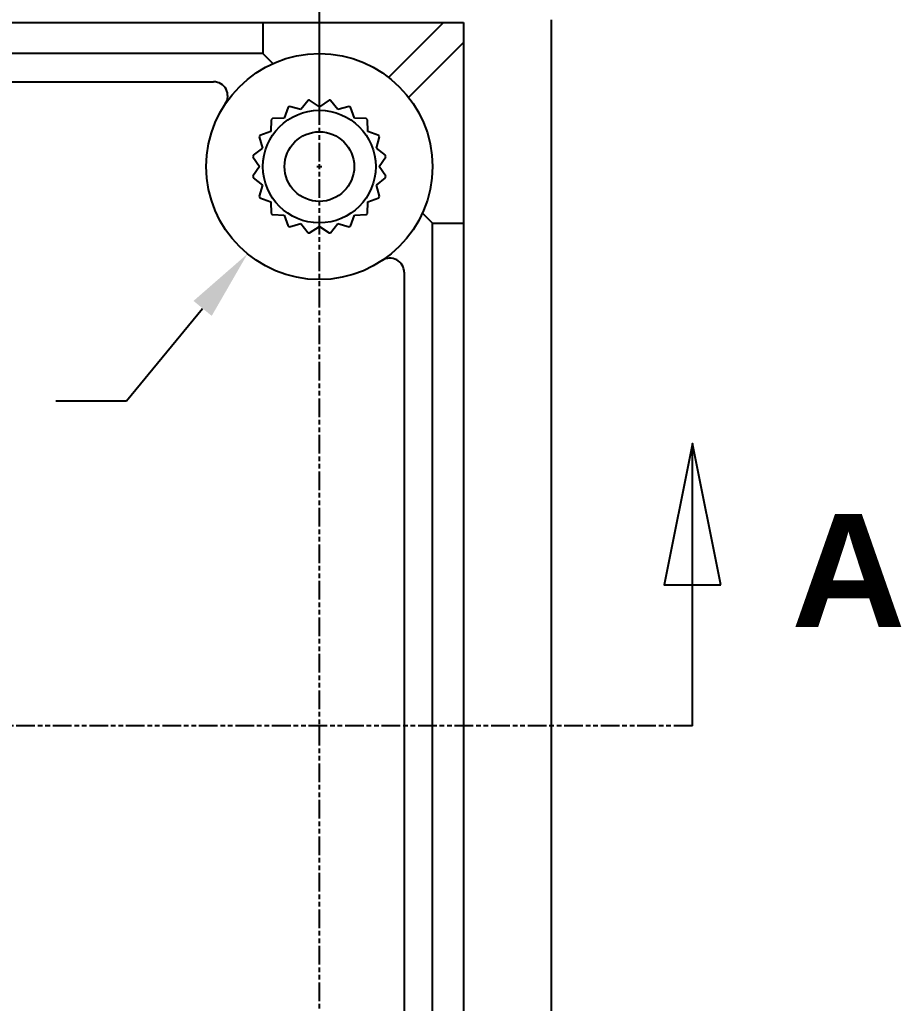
# Model space of a CAD drawing. Extents: x 13 to 546, y 6 to 425.
# Drawn here: x 191.65 to 222.84, y 351.57 to 386.38 of the extents above; entities that cross this region are included whole.
import ezdxf

# ---------------------------------------------------------------- set-up
doc = ezdxf.new("R2010")
doc.units = 0
doc.linetypes.add('DOUBLE_DASH_CHAIN', pattern=[1.2403, 0.6614, -0.0827, 0.1654, -0.0827, 0.1654, -0.0827])
doc.layers.get('DEFPOINTS').update_dxf_attribs({"linetype": 'CONTINUOUS'})
for name, color, linetype in [('DIMENSION__ANSI_', 7, 'CONTINUOUS'), ('SECTION_LINE__ANSI_', 7, 'DOUBLE_DASH_CHAIN'), ('VISIBLE__ANSI_', 7, 'CONTINUOUS')]:
    doc.layers.add(name, color=color, linetype=linetype)
doc.styles.add('NOTE_TEXT__ANSI_', font='ARIAL.TTF')
doc.styles.add('TEXT_STYLE62', font='ARIALBD.TTF')
doc.dimstyles.get("Standard").update_dxf_attribs({"dimtxt": 2.5, "dimasz": 2.5, "dimexe": 1.25, "dimexo": 0.625, "dimtad": 1, "dimcen": 2.5, "dimazin": 3, "dimtfac": 1, "dimtmove": 0, "dimatfit": 3})

# ---------------------------------------------------------------- blocks, each defined once
blk = doc.blocks.new('2DTRANSSECTION0')
at = {"layer": 'SECTION_LINE__ANSI_', "linetype": 'CONTINUOUS'}
for p, q in [((215.453, 371.384), (214.453, 366.384)), ((215.453, 366.384), (215.453, 371.384)), ((216.453, 366.384), (215.453, 371.384)), ((214.453, 366.384), (216.453, 366.384)), ((215.453, 361.384), (215.453, 366.384))]:
    blk.add_line(p, q, dxfattribs=at)
at = {"layer": 'SECTION_LINE__ANSI_', "linetype": 'DOUBLE_DASH_CHAIN'}
blk.add_line((215.453, 361.384), (124.453, 361.384), dxfattribs=at)
at = {"layer": 'SECTION_LINE__ANSI_'}
blk.add_line((215.453, 361.384), (214.033, 361.384), dxfattribs=at)
at = {"layer": 'SECTION_LINE__ANSI_', "linetype": 'CONTINUOUS', "flags": 128}
blk.add_lwpolyline([(216.453, 366.384), (215.453, 371.384), (214.453, 366.384), (216.453, 366.384)], dxfattribs=at)
at = {"layer": 'SECTION_LINE__ANSI_'}
blk.add_solid([(216.453, 366.384), (215.453, 371.384), (214.453, 366.384), (216.453, 366.384)], dxfattribs=at)
at = {"layer": 'SECTION_LINE__ANSI_', "linetype": 'CONTINUOUS', "style": 'TEXT_STYLE62'}
blk.add_text('A', height=4, dxfattribs=at).set_placement((218.953, 364.884))
blk = doc.blocks.new('2DTRANSSECTION1')
at = {"layer": 'SECTION_LINE__ANSI_', "linetype": 'DOUBLE_DASH_CHAIN'}
blk.add_line((202.253, 328.384), (202.253, 394.384), dxfattribs=at)
blk = doc.blocks.new('*X44')
at = {"layer": 'DIMENSION__ANSI_', "linetype": 'CONTINUOUS', "style": 'NOTE_TEXT__ANSI_'}
for s, p in [('64.60', (159.611, 407.148)), (' [2.543]', (154.015, 398.338))]:
    blk.add_text(s, height=5, dxfattribs=at).set_placement(p)
blk = doc.blocks.new('*D6')
at = {"layer": 'DEFPOINTS', "color": 0}
for p in [(202.253, 404.766), (137.653, 381.184), (202.253, 381.184)]:
    blk.add_point(p, dxfattribs=at)
at = {"layer": 'DIMENSION__ANSI_'}
for p, q in [((137.653, 382.784), (137.653, 407.941)), ((202.253, 382.784), (202.253, 407.941)), ((140.153, 404.766), (157.387, 404.766)), ((199.753, 404.766), (181.835, 404.766))]:
    blk.add_line(p, q, dxfattribs=at)
for points in [[(140.153, 405.183), (140.153, 404.35), (137.653, 404.766)], [(199.753, 405.183), (199.753, 404.35), (202.253, 404.766)]]:
    blk.add_solid(points, dxfattribs=at)
blk.add_blockref('*X44', (0, 0), dxfattribs=at)
blk = doc.blocks.new('*X46')
at = {"layer": 'DIMENSION__ANSI_', "linetype": 'CONTINUOUS', "style": 'NOTE_TEXT__ANSI_'}
for s, p in [('∅8.00', (168.114, 375.443)), (' [∅0.315]', (160.614, 366.633))]:
    blk.add_text(s, height=5, dxfattribs=at).set_placement(p)
blk = doc.blocks.new('*D8')
at = {"layer": 'DEFPOINTS', "color": 0}
for p in [(204.794, 384.272), (199.711, 378.095)]:
    blk.add_point(p, dxfattribs=at)
at = {"layer": 'DIMENSION__ANSI_'}
for p, q in [((202.253, 381.094), (202.253, 381.274)), ((202.163, 381.184), (202.343, 381.184)), ((195.435, 372.898), (198.123, 376.164)), ((192.935, 372.898), (195.435, 372.898))]:
    blk.add_line(p, q, dxfattribs=at)
blk.add_solid([(197.801, 376.429), (198.445, 375.899), (199.711, 378.095)], dxfattribs=at)
blk.add_blockref('*X46', (0, 0), dxfattribs=at)

msp = doc.modelspace()

# ---------------------------------------------------------------- linework, layer by layer
at = {"layer": 'VISIBLE__ANSI_'}
for p, q in [((132.553, 386.284), (207.353, 386.284)), ((200.253, 386.284), (200.253, 385.184)), ((206.646, 386.284), (204.706, 384.343)), ((207.353, 386.284), (207.353, 336.484)), ((210.453, 386.384), (210.453, 336.383)), ((205.413, 383.636), (207.353, 385.576)), ((200.253, 385.184), (139.653, 385.184)), ((200.253, 385.184), (200.607, 384.829)), ((141.394, 384.184), (198.511, 384.184)), ((201.853, 383.525), (201.597, 383.201)), ((202.253, 383.304), (201.909, 383.533)), ((202.596, 383.533), (202.253, 383.304)), ((202.908, 383.201), (202.652, 383.525)), ((201.15, 383.287), (201.006, 382.899)), ((201.597, 383.201), (201.2, 383.312)), ((203.306, 383.312), (202.908, 383.201)), ((203.499, 382.899), (203.356, 383.287)), ((200.554, 382.843), (200.537, 382.43)), ((201.006, 382.899), (200.594, 382.883)), ((203.912, 382.883), (203.499, 382.899)), ((203.969, 382.43), (203.952, 382.843)), ((200.537, 382.43), (200.15, 382.287)), ((204.356, 382.287), (203.969, 382.43)), ((200.124, 382.236), (200.236, 381.839)), ((204.27, 381.839), (204.382, 382.236)), ((200.236, 381.839), (199.912, 381.583)), ((204.594, 381.583), (204.27, 381.839)), ((199.903, 381.527), (200.132, 381.184)), ((204.374, 381.184), (204.603, 381.527)), ((200.132, 381.184), (199.903, 380.84)), ((204.603, 380.84), (204.374, 381.184)), ((199.912, 380.784), (200.236, 380.528)), ((204.27, 380.528), (204.594, 380.784)), ((200.236, 380.528), (200.124, 380.131)), ((204.382, 380.131), (204.27, 380.528)), ((200.15, 380.08), (200.537, 379.937)), ((200.537, 379.937), (200.554, 379.524)), ((203.952, 379.524), (203.969, 379.937)), ((203.969, 379.937), (204.356, 380.08)), ((205.899, 379.538), (206.253, 379.184)), ((200.594, 379.484), (201.006, 379.468)), ((201.006, 379.468), (201.15, 379.08)), ((201.2, 379.055), (201.597, 379.166)), ((201.597, 379.166), (201.853, 378.842)), ((202.652, 378.842), (202.908, 379.166)), ((202.908, 379.166), (203.306, 379.055)), ((203.356, 379.08), (203.499, 379.468)), ((203.499, 379.468), (203.912, 379.484)), ((206.253, 379.184), (207.353, 379.184)), ((206.253, 343.584), (206.253, 379.184)), ((201.909, 378.834), (202.253, 379.063)), ((202.253, 379.063), (202.596, 378.834)), ((205.253, 377.442), (205.253, 345.325))]:
    msp.add_line(p, q, dxfattribs=at)
for radius in [4, 1.994, 1.232]:
    msp.add_circle((202.253, 381.184), radius, dxfattribs=at)
for centre, radius, start, end in [((198.511, 383.684), 0.5, 326.251, 90), ((202.253, 381.184), 2.375, 98.3171, 99.6829), ((202.253, 381.184), 2.375, 80.3171, 81.6829), ((202.253, 381.184), 2.375, 116.3171, 117.6829), ((202.253, 381.184), 2.375, 62.3171, 63.6829), ((202.253, 381.184), 2.375, 134.3171, 135.6829), ((202.253, 381.184), 2.375, 44.3171, 45.6829), ((202.253, 381.184), 2.375, 152.3171, 153.6829), ((202.253, 381.184), 2.375, 26.3171, 27.6829), ((202.253, 381.184), 2.375, 170.3171, 171.6829), ((202.253, 381.184), 2.375, 8.3171, 9.6829), ((202.253, 381.184), 2.375, 188.3171, 189.6829), ((202.253, 381.184), 2.375, 350.3171, 351.6829), ((202.253, 381.184), 2.375, 206.3171, 207.6829), ((202.253, 381.184), 2.375, 332.3171, 333.6829), ((202.253, 381.184), 2.375, 224.3171, 225.6829), ((202.253, 381.184), 2.375, 314.3171, 315.6829), ((202.253, 381.184), 2.375, 242.3171, 243.6829), ((202.253, 381.184), 2.375, 260.3171, 261.6829), ((202.253, 381.184), 2.375, 278.3171, 279.6829), ((202.253, 381.184), 2.375, 296.3171, 297.6829), ((204.753, 377.442), 0.5, 0, 123.749)]:
    msp.add_arc(centre, radius, start, end, dxfattribs=at)

# ---------------------------------------------------------------- block references
at = {"layer": 'SECTION_LINE__ANSI_'}
for name in ['2DTRANSSECTION1', '2DTRANSSECTION0']:
    msp.add_blockref(name, (0, 0), dxfattribs=at)

# ---------------------------------------------------------------- dimensions: what is measured, and where the dimension line sits
at = {"layer": 'DIMENSION__ANSI_'}
dim = msp.add_linear_dim(base=(202.253, 404.766), p1=(137.653, 381.184), p2=(202.253, 381.184), angle=180, dimstyle='Standard', dxfattribs=at)
dim.commit()
dim.dimension.update_dxf_attribs({"geometry": '*D6', "text_midpoint": (169.611, 404.766), "dimtype": 160})
dim = msp.add_diameter_dim_2p(p1=(204.794, 384.272), p2=(199.711, 378.095), dimstyle='Standard', dxfattribs=at)
dim.commit()
dim.dimension.update_dxf_attribs({"geometry": '*D8', "text_midpoint": (177.995, 372.898), "dimtype": 163})

doc.saveas('drawing.dxf')
